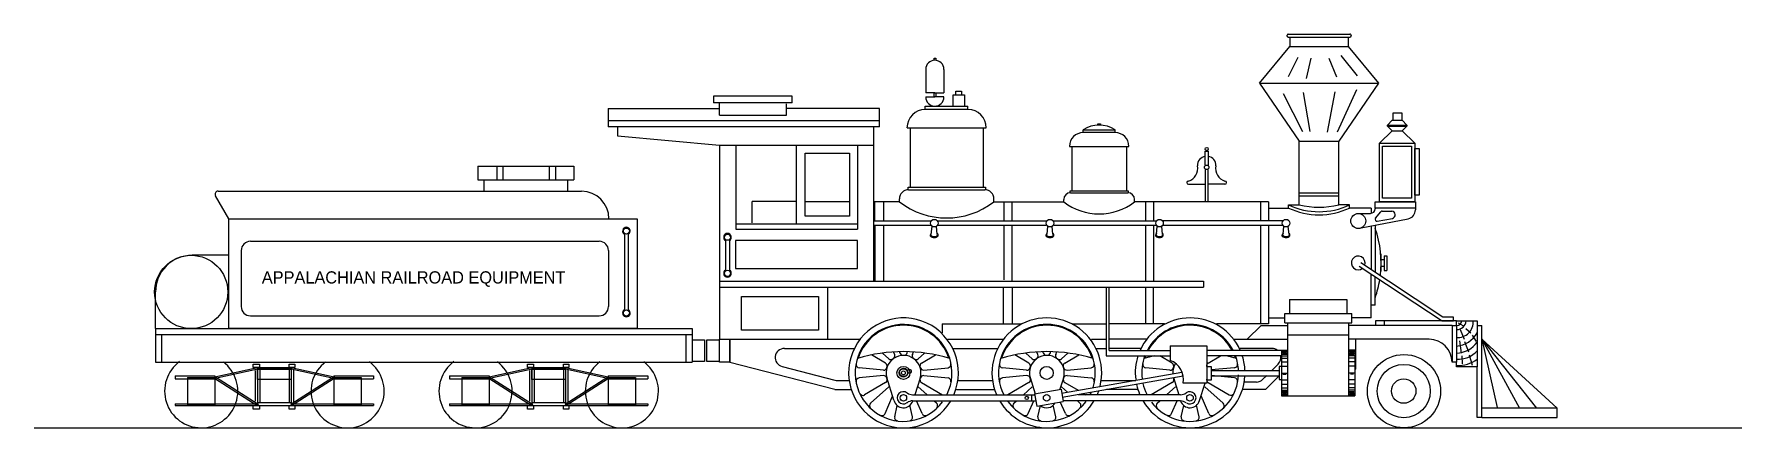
# Model space of a CAD drawing. Header units: metres. Extents: x -42.6 to -20.2, y -497.3 to -492.2.
import ezdxf

# ---------------------------------------------------------------- set-up
doc = ezdxf.new("R2010")
doc.units = ezdxf.units.M

msp = doc.modelspace()

# ---------------------------------------------------------------- linework, layer by layer
at = {"layer": 'Standard', "color": 5}
for p, q in [((-26.129646, -492.184784), (-26.129642, -492.188782)), ((-26.111645, -492.166779), (-25.303608, -492.166779)), ((-25.28561, -492.184784), (-25.285612, -492.188782)), ((-26.487633, -492.806763), (-26.089632, -492.326782)), ((-26.111645, -492.206757), (-25.303612, -492.206757)), ((-26.089632, -492.206757), (-26.089632, -492.326782)), ((-26.089632, -492.326782), (-25.325634, -492.326782)), ((-25.325634, -492.206757), (-25.325634, -492.326782)), ((-25.325634, -492.326782), (-24.927631, -492.806763)), ((-30.869066, -492.62854), (-30.869066, -492.934967)), ((-30.759068, -492.512512), (-30.759068, -492.481262)), ((-30.759068, -492.481262), (-30.736565, -492.481262)), ((-30.749071, -492.511047), (-30.749071, -492.511047)), ((-30.749071, -492.511047), (-30.749071, -492.511047)), ((-30.736565, -492.481262), (-30.736565, -492.512512)), ((-30.62907, -492.62854), (-30.62907, -492.934967)), ((-25.986799, -492.470367), (-26.113436, -492.724274)), ((-25.817955, -492.481964), (-25.877052, -492.747375)), ((-25.58157, -492.481964), (-25.480263, -492.724274)), ((-25.421165, -492.447327), (-25.21011, -492.712769)), ((-26.487633, -492.806763), (-24.927631, -492.806763)), ((-26.487633, -492.806763), (-25.969007, -493.566772)), ((-24.927631, -492.806763), (-25.449007, -493.566772)), ((-33.651566, -492.980499), (-33.651566, -493.066772)), ((-32.621567, -492.980499), (-33.651566, -492.980499)), ((-32.621567, -493.066772), (-33.651566, -493.066772)), ((-33.572819, -493.229279), (-33.572819, -493.066772)), ((-32.692822, -493.229279), (-32.692822, -493.078003)), ((-32.621567, -493.066772), (-32.621567, -492.980499)), ((-30.749071, -492.934967), (-30.869066, -492.934967)), ((-30.869066, -492.988556), (-30.749071, -492.988556)), ((-30.760319, -492.934967), (-30.760319, -492.988739)), ((-30.749071, -492.934967), (-30.62907, -492.934967)), ((-30.62907, -492.988556), (-30.749071, -492.988556)), ((-30.737822, -492.934967), (-30.737822, -492.988739)), ((-30.510319, -493.108765), (-30.510319, -492.962524)), ((-30.510319, -492.962524), (-30.360319, -492.962524)), ((-30.471569, -492.962524), (-30.471569, -492.913727)), ((-30.471569, -492.913727), (-30.400316, -492.913727)), ((-30.400316, -492.913727), (-30.400316, -492.962524)), ((-30.360319, -492.962524), (-30.360319, -493.108765)), ((-26.180973, -492.943573), (-25.927706, -493.439819)), ((-25.826397, -493.439819), (-25.91082, -492.932007)), ((-25.598454, -493.451324), (-25.497149, -492.920471)), ((-25.21855, -492.897369), (-25.471821, -493.451324)), ((-35.037598, -493.298798), (-31.474644, -493.298798)), ((-35.034111, -493.139191), (-35.034111, -493.379181)), ((-35.034111, -493.139191), (-33.572819, -493.139191)), ((-33.572819, -493.229279), (-32.692822, -493.229279)), ((-31.474113, -493.139191), (-32.692822, -493.139191)), ((-31.474113, -493.379181), (-31.474113, -493.139191)), ((-30.874071, -493.153534), (-30.874071, -493.108765)), ((-30.874071, -493.108765), (-30.314068, -493.108765)), ((-30.314068, -493.153534), (-30.874071, -493.153534)), ((-30.749071, -493.108521), (-30.749071, -493.108521)), ((-30.749071, -493.108521), (-30.749071, -493.108521)), ((-30.314068, -493.153534), (-30.314068, -493.108765)), ((-24.811567, -493.357971), (-24.747927, -493.294342)), ((-24.747927, -493.294342), (-24.620207, -493.294342)), ((-24.734068, -493.295471), (-24.734068, -493.195465)), ((-24.734068, -493.195465), (-24.624067, -493.195465)), ((-24.624067, -493.195465), (-24.624067, -493.295471)), ((-24.556568, -493.357971), (-24.620207, -493.294342)), ((-31.474113, -493.379181), (-35.034111, -493.379181)), ((-34.914108, -493.379181), (-34.914108, -493.499176)), ((-34.914108, -493.499176), (-33.574009, -493.619171)), ((-31.554111, -493.379181), (-31.554111, -495.404266)), ((-31.114067, -493.393524), (-30.07407, -493.393524)), ((-31.114067, -493.393524), (-31.114067, -493.393524)), ((-31.07407, -493.393921), (-31.07407, -494.16925)), ((-30.114067, -493.393921), (-30.114067, -494.16925)), ((-30.07407, -493.393524), (-30.07407, -493.393524)), ((-28.803118, -493.456177), (-28.803118, -493.419983)), ((-28.803118, -493.419983), (-28.383123, -493.419983)), ((-28.383123, -493.456177), (-28.803118, -493.456177)), ((-28.609068, -493.357483), (-28.609068, -493.339996)), ((-28.609068, -493.339996), (-28.576567, -493.339996)), ((-28.576567, -493.339996), (-28.576567, -493.357483)), ((-28.383123, -493.456177), (-28.383123, -493.419983)), ((-24.914066, -493.59549), (-24.750502, -493.431946)), ((-24.809435, -493.373016), (-24.811567, -493.357971)), ((-24.811567, -493.357971), (-24.556568, -493.357971)), ((-24.750502, -493.431946), (-24.809435, -493.373016)), ((-24.809435, -493.373016), (-24.558702, -493.373016)), ((-24.750502, -493.431946), (-24.614067, -493.431946)), ((-24.617634, -493.431946), (-24.558702, -493.373016)), ((-24.454067, -493.59549), (-24.617634, -493.431946)), ((-24.556568, -493.357971), (-24.556568, -493.373016)), ((-33.574009, -493.619171), (-31.554111, -493.619171)), ((-33.574009, -493.619171), (-33.574009, -495.480499)), ((-33.361572, -493.620514), (-33.361572, -494.723022)), ((-32.562195, -494.652985), (-32.562195, -493.620514)), ((-31.762815, -493.620514), (-31.762815, -494.723022)), ((-28.983122, -493.6362), (-28.203117, -493.6362)), ((-28.983122, -493.6362), (-28.983122, -493.6362)), ((-28.953117, -493.636505), (-28.953117, -494.217987)), ((-28.233122, -493.636505), (-28.233122, -494.217987)), ((-28.203117, -493.6362), (-28.203117, -493.6362)), ((-27.202551, -493.8815), (-27.202551, -493.701477)), ((-27.202551, -493.701477), (-27.162548, -493.701477)), ((-27.162548, -493.701477), (-27.162548, -493.891479)), ((-25.969007, -494.404175), (-25.969007, -493.566772)), ((-25.969007, -493.566772), (-25.449007, -493.566772)), ((-25.449007, -494.404175), (-25.449007, -493.566772)), ((-36.744064, -493.894257), (-35.48407, -493.894257)), ((-36.744064, -493.894257), (-36.744064, -494.074249)), ((-36.494072, -493.894257), (-36.494072, -494.074249)), ((-36.414066, -494.074249), (-36.414066, -493.894257)), ((-35.80407, -494.074249), (-35.80407, -493.894257)), ((-35.724072, -493.894257), (-35.724072, -494.074249)), ((-35.48407, -493.894257), (-35.48407, -494.074249)), ((-27.202551, -493.931519), (-27.202551, -494.361481)), ((-27.162548, -494.361481), (-27.162548, -493.931519)), ((-36.744064, -494.074249), (-35.48407, -494.074249)), ((-36.664066, -494.074249), (-36.664066, -494.224243)), ((-35.564068, -494.224243), (-35.564068, -494.074249)), ((-31.098686, -494.202789), (-31.098686, -494.16925)), ((-31.098686, -494.16925), (-30.085325, -494.16925)), ((-31.094067, -494.204163), (-30.093121, -494.204163)), ((-30.085325, -494.16925), (-30.085325, -494.202789)), ((-27.422548, -494.1315), (-27.202551, -494.1315)), ((-26.942549, -494.1315), (-27.162548, -494.1315)), ((-40.012821, -494.584259), (-40.18602, -494.284241)), ((-40.151382, -494.224243), (-35.384068, -494.224243)), ((-33.145317, -494.640503), (-33.145317, -494.358429)), ((-32.559067, -494.358429), (-33.145317, -494.358429)), ((-32.44907, -494.358429), (-31.86657, -494.358429)), ((-31.214067, -494.364166), (-31.55407, -494.364166)), ((-31.53532, -494.613007), (-31.53532, -494.360504)), ((-31.42407, -494.367493), (-31.42407, -494.613007)), ((-31.214067, -494.364166), (-31.214067, -494.324188)), ((-29.973118, -494.364166), (-29.973118, -494.324188)), ((-29.973118, -494.364166), (-29.058958, -494.364166)), ((-29.844067, -494.367493), (-29.844067, -494.613007)), ((-29.740318, -494.367493), (-29.740318, -494.609253)), ((-29.058123, -494.364166), (-29.058123, -494.334198)), ((-28.971581, -494.243134), (-28.971581, -494.217987)), ((-28.971581, -494.217987), (-28.211565, -494.217987)), ((-28.968121, -494.244171), (-28.217405, -494.244171)), ((-28.211565, -494.217987), (-28.211565, -494.243134)), ((-28.127409, -494.364166), (-28.127409, -494.334198)), ((-26.372877, -494.364166), (-28.127337, -494.364166)), ((-27.984068, -494.367493), (-27.984068, -494.613007)), ((-27.880318, -494.367493), (-27.880318, -494.609253)), ((-26.475319, -494.367493), (-26.475319, -494.613007)), ((-26.372877, -494.364166), (-26.372877, -494.609253)), ((-26.109007, -494.444153), (-26.109007, -494.404175)), ((-26.109007, -494.404175), (-25.969007, -494.404175)), ((-25.970257, -494.284973), (-25.449007, -494.284973)), ((-25.969007, -494.244995), (-25.449007, -494.244995)), ((-25.309008, -494.404175), (-25.449007, -494.404175)), ((-25.309008, -494.444153), (-25.309008, -494.404175)), ((-40.012821, -494.584259), (-34.652817, -494.584259)), ((-40.012821, -496.024231), (-40.012821, -494.584259)), ((-35.024071, -494.594269), (-35.024071, -494.584259)), ((-34.652817, -494.584259), (-34.652817, -496.024231)), ((-33.361572, -494.652985), (-31.762815, -494.652985)), ((-31.555321, -494.613007), (-30.795317, -494.613007)), ((-30.71657, -494.613007), (-29.279345, -494.613007)), ((-29.198088, -494.613007), (-27.84136, -494.613007)), ((-26.177818, -494.613007), (-27.762609, -494.613007)), ((-26.372877, -494.444153), (-26.109007, -494.444153)), ((-25.022877, -494.444153), (-25.309008, -494.444153)), ((-25.194069, -494.514282), (-25.034069, -494.514282)), ((-25.154066, -494.704254), (-24.537224, -494.585602)), ((-25.022877, -494.444153), (-25.022877, -494.513)), ((-24.974068, -494.444244), (-24.974068, -494.454254)), ((-24.967543, -494.578888), (-24.897255, -494.493286)), ((-24.944462, -494.617645), (-24.746656, -494.57962)), ((-24.878706, -494.484497), (-24.75572, -494.484497)), ((-24.444069, -494.444244), (-24.444069, -494.468658)), ((-39.727734, -494.880737), (-35.150921, -494.880737)), ((-34.820316, -494.777985), (-34.820316, -495.789276)), ((-34.770317, -494.779266), (-34.770317, -495.789276)), ((-33.494064, -494.857971), (-33.494064, -495.269257)), ((-33.444065, -494.859253), (-33.444065, -495.269257)), ((-31.763409, -494.868378), (-33.363407, -494.868378)), ((-33.363407, -494.868378), (-33.363407, -495.238403)), ((-33.361572, -494.723022), (-31.762815, -494.723022)), ((-31.763409, -495.238403), (-31.763409, -494.868378)), ((-31.555321, -494.66925), (-30.79907, -494.66925)), ((-31.53532, -494.66925), (-31.53532, -495.394257)), ((-31.42407, -494.66925), (-31.42407, -495.404266)), ((-30.806566, -494.811737), (-30.806566, -494.795532)), ((-30.795317, -494.791779), (-30.78532, -494.684235)), ((-30.717815, -494.791779), (-30.727818, -494.684235)), ((-30.712816, -494.66925), (-29.281841, -494.66925)), ((-30.706566, -494.809235), (-30.706566, -494.795532)), ((-29.844067, -494.671753), (-29.844067, -495.384247)), ((-29.740318, -494.671753), (-29.740318, -495.394257)), ((-29.28809, -494.811737), (-29.28809, -494.795532)), ((-29.276842, -494.791779), (-29.266838, -494.684235)), ((-29.199339, -494.791779), (-29.209343, -494.684235)), ((-29.19434, -494.66925), (-27.842607, -494.66925)), ((-29.188091, -494.809235), (-29.188091, -494.795532)), ((-27.984068, -494.671753), (-27.984068, -495.394257)), ((-27.880318, -494.671753), (-27.880318, -495.394257)), ((-27.851357, -494.811737), (-27.851357, -494.795532)), ((-27.840109, -494.791779), (-27.830107, -494.684235)), ((-27.762609, -494.791779), (-27.77261, -494.684235)), ((-27.758858, -494.66925), (-26.184069, -494.66925)), ((-27.751356, -494.809235), (-27.751356, -494.795532)), ((-26.475319, -494.671753), (-26.475319, -495.962189)), ((-26.372877, -494.671753), (-26.372877, -495.962189)), ((-26.190319, -494.811737), (-26.190319, -494.795532)), ((-26.179066, -494.791779), (-26.169065, -494.684235)), ((-26.101566, -494.791779), (-26.111568, -494.684235)), ((-26.090319, -494.809235), (-26.090319, -494.795532)), ((-25.022877, -494.679504), (-25.022877, -495.255249)), ((-24.971569, -494.670471), (-24.971569, -495.285217)), ((-40.014069, -495.06424), (-40.492821, -495.06424)), ((-39.847733, -495.000702), (-39.847733, -495.736206)), ((-35.030918, -495.000702), (-35.030918, -495.736206)), ((-24.89407, -495.271118), (-24.89407, -495.04425)), ((-24.854067, -495.071747), (-24.820316, -495.071747)), ((-24.854067, -495.071747), (-24.854067, -495.261749)), ((-24.820316, -495.071747), (-24.820316, -495.261749)), ((-33.363407, -495.238403), (-31.763409, -495.238403)), ((-25.184069, -495.204254), (-24.094067, -495.924225)), ((-24.084064, -495.874237), (-25.158949, -495.164276)), ((-25.022877, -495.882202), (-25.022877, -495.311493)), ((-24.89407, -495.121124), (-24.854067, -495.121124)), ((-24.891567, -495.204865), (-24.854067, -495.204865)), ((-24.854067, -495.261749), (-24.820316, -495.261749)), ((-40.97282, -496.024231), (-40.97282, -495.54425)), ((-33.57407, -495.484253), (-33.57407, -496.164276)), ((-33.574009, -495.404266), (-27.224068, -495.404266)), ((-33.574009, -495.480499), (-27.224068, -495.480499)), ((-32.154068, -496.164276), (-32.154068, -495.484253)), ((-29.854069, -495.484253), (-29.854069, -495.954254)), ((-29.734068, -495.484253), (-29.734068, -495.954254)), ((-28.50255, -495.481506), (-28.50255, -496.3815)), ((-28.462547, -496.311493), (-28.462547, -495.481506)), ((-27.984068, -495.484253), (-27.984068, -495.954254)), ((-27.884069, -495.484253), (-27.884069, -495.954254)), ((-27.224068, -495.404266), (-27.224068, -495.480499)), ((-24.971569, -495.719055), (-24.971569, -495.341461)), ((-26.094292, -495.642151), (-25.344067, -495.642151)), ((-26.094292, -495.642151), (-26.094292, -495.827118)), ((-25.344067, -495.642151), (-25.344067, -495.827118)), ((-24.971569, -495.719055), (-25.022816, -495.719055)), ((-39.727734, -495.856232), (-35.150921, -495.856232)), ((-30.65288, -495.962189), (-30.65288, -496.084259)), ((-30.65288, -495.962189), (-29.614067, -495.962189)), ((-28.934069, -495.962189), (-28.50255, -495.962189)), ((-27.734068, -495.962189), (-28.462547, -495.962189)), ((-26.372877, -495.962189), (-27.054066, -495.962189)), ((-26.469292, -495.984253), (-26.649294, -496.164276)), ((-26.469292, -495.984253), (-26.124067, -495.984253)), ((-26.372877, -495.882202), (-26.15929, -495.882202)), ((-26.15929, -495.947144), (-26.15929, -495.827118)), ((-26.15929, -495.827118), (-25.279293, -495.827118)), ((-26.15929, -495.947144), (-25.279293, -495.947144)), ((-26.119291, -496.907104), (-26.119291, -495.947144)), ((-23.964293, -495.984253), (-25.319721, -495.984253)), ((-25.319292, -496.907104), (-25.319292, -495.947144)), ((-25.279293, -495.947144), (-25.279293, -495.827118)), ((-25.022877, -495.882202), (-25.279293, -495.882202)), ((-23.904293, -495.924225), (-24.969292, -495.924225)), ((-24.969292, -495.924225), (-24.969292, -495.984253)), ((-24.849291, -495.984253), (-24.849291, -495.924225)), ((-24.094067, -495.924225), (-23.944065, -495.924225)), ((-23.944065, -495.874237), (-24.084064, -495.874237)), ((-23.964293, -495.984253), (-23.904293, -495.984253)), ((-23.964293, -495.984253), (-23.964293, -496.464264)), ((-23.944065, -495.924225), (-23.944065, -495.874237)), ((-23.904293, -495.984253), (-23.904293, -495.924225)), ((-23.904293, -495.924225), (-23.634295, -495.924225)), ((-23.904293, -495.984253), (-23.904293, -496.464264)), ((-23.881792, -495.946747), (-23.821791, -495.984253)), ((-23.634295, -495.924225), (-23.634295, -496.524231)), ((-23.634295, -495.984253), (-23.574293, -495.984253)), ((-23.574293, -497.187378), (-23.574293, -495.984253)), ((-40.97282, -496.024231), (-33.932816, -496.024231)), ((-40.97282, -496.024231), (-40.97282, -496.464264)), ((-33.932816, -496.104279), (-40.97282, -496.104279)), ((-40.894066, -496.104279), (-40.894066, -496.464264)), ((-34.652817, -496.024231), (-40.012821, -496.024231)), ((-34.014069, -496.104279), (-34.014069, -496.464264)), ((-33.9338, -496.172729), (-33.768799, -496.172729)), ((-33.932816, -496.024231), (-33.932816, -496.464264)), ((-33.768799, -496.172729), (-33.768799, -496.456512)), ((-33.741302, -496.456512), (-33.741302, -496.172729)), ((-33.741302, -496.172729), (-33.576298, -496.172729)), ((-33.57407, -496.164276), (-32.154068, -496.164276)), ((-33.439293, -496.164276), (-33.439293, -496.466461)), ((-33.439293, -496.164276), (-31.724072, -496.164276)), ((-30.584068, -496.164276), (-29.854069, -496.164276)), ((-28.694067, -496.164276), (-28.50255, -496.164276)), ((-27.974066, -496.164276), (-28.462547, -496.164276)), ((-26.824068, -496.164276), (-26.120687, -496.164276)), ((-26.649294, -496.164276), (-26.124067, -496.164276)), ((-26.119457, -496.107086), (-25.319136, -496.107086)), ((-24.264294, -496.164276), (-25.324068, -496.164276)), ((-25.224068, -496.164276), (-25.318718, -496.164276)), ((-25.224068, -496.55426), (-25.224068, -496.164276)), ((-23.866793, -496.186737), (-23.844292, -496.344269)), ((-23.859291, -496.036743), (-23.806791, -496.164276)), ((-23.799294, -496.194244), (-23.746794, -496.329254)), ((-23.78429, -496.021759), (-23.716793, -496.081757)), ((-23.701794, -496.111725), (-23.649294, -496.194244)), ((-23.574293, -496.164276), (-22.584291, -497.067413)), ((-23.574293, -496.164276), (-23.079292, -497.067413)), ((-23.574293, -496.164276), (-23.371794, -497.059875)), ((-23.574293, -496.164276), (-22.854292, -497.067413)), ((-32.722984, -496.284241), (-31.80407, -496.284241)), ((-31.395109, -496.477997), (-31.578728, -496.369843)), ((-31.352795, -496.419739), (-31.437267, -496.345001)), ((-31.275852, -496.363495), (-31.289885, -496.331207)), ((-31.207378, -496.341217), (-31.210711, -496.326202)), ((-31.112072, -496.340942), (-31.108849, -496.326447)), ((-31.043596, -496.36319), (-31.029423, -496.330627)), ((-30.966326, -496.419006), (-30.88364, -496.345825)), ((-30.924004, -496.477264), (-30.74066, -496.369263)), ((-30.50407, -496.284241), (-29.924065, -496.284241)), ((-29.51511, -496.477997), (-29.698729, -496.369843)), ((-29.472795, -496.419739), (-29.557268, -496.345001)), ((-29.395847, -496.363495), (-29.409885, -496.331207)), ((-29.327379, -496.341217), (-29.330711, -496.326202)), ((-29.232067, -496.340942), (-29.228849, -496.326447)), ((-29.163597, -496.36319), (-29.149426, -496.330627)), ((-29.086327, -496.419006), (-29.003643, -496.345825)), ((-29.044004, -496.477264), (-28.860661, -496.369263)), ((-28.634069, -496.284241), (-28.50255, -496.284241)), ((-28.50255, -496.3815), (-27.662548, -496.3815)), ((-28.044065, -496.284241), (-28.462547, -496.284241)), ((-28.462547, -496.311493), (-27.662548, -496.311493)), ((-27.635113, -496.477997), (-27.796926, -496.38269)), ((-27.662548, -496.251495), (-27.662548, -496.441467)), ((-27.662548, -496.251495), (-27.182549, -496.251495)), ((-27.182549, -496.251495), (-27.182549, -496.741486)), ((-26.192549, -496.311493), (-27.182549, -496.311493)), ((-26.202549, -496.3815), (-27.182549, -496.3815)), ((-27.164007, -496.477264), (-27.002262, -496.381989)), ((-26.328703, -496.284241), (-26.744068, -496.284241)), ((-26.199293, -496.307098), (-26.119291, -496.307098)), ((-26.199293, -496.307098), (-26.199293, -496.907104)), ((-26.193684, -496.316681), (-26.12509, -496.316681)), ((-26.193684, -496.33371), (-26.133406, -496.33371)), ((-26.193684, -496.353577), (-26.127169, -496.353577)), ((-26.193684, -496.413239), (-26.12509, -496.413239)), ((-26.123013, -496.325165), (-26.191607, -496.325165)), ((-26.191607, -496.381989), (-26.123013, -496.381989)), ((-26.123013, -496.36496), (-26.18745, -496.36496)), ((-26.127169, -496.345093), (-26.185371, -496.345093)), ((-25.239292, -496.307098), (-25.319292, -496.307098)), ((-25.315571, -496.325165), (-25.246981, -496.325165)), ((-25.315571, -496.36496), (-25.251137, -496.36496)), ((-25.246981, -496.381989), (-25.315571, -496.381989)), ((-25.2449, -496.316681), (-25.313494, -496.316681)), ((-25.2449, -496.413239), (-25.313494, -496.413239)), ((-25.311415, -496.345093), (-25.253216, -496.345093)), ((-25.2449, -496.353577), (-25.311415, -496.353577)), ((-25.2449, -496.33371), (-25.305178, -496.33371)), ((-25.239292, -496.307098), (-25.239292, -496.907104)), ((-23.836794, -496.381744), (-23.829292, -496.486725)), ((-23.739292, -496.36676), (-23.701794, -496.50177)), ((-40.97282, -496.464264), (-33.932816, -496.464264)), ((-40.552818, -496.664276), (-40.192822, -496.664276)), ((-40.552818, -496.664276), (-40.552818, -497.024231)), ((-40.192822, -496.664276), (-40.192822, -497.024231)), ((-39.665672, -496.572723), (-39.665672, -496.976471)), ((-39.632816, -496.542114), (-39.192822, -496.542114)), ((-39.632816, -496.542114), (-39.632816, -497.022125)), ((-39.603802, -496.553986), (-39.603802, -496.98587)), ((-39.220673, -496.563354), (-39.220673, -496.98587)), ((-39.192822, -496.542114), (-39.192822, -497.022125)), ((-39.160675, -496.563354), (-39.160675, -496.994598)), ((-38.632816, -496.664276), (-38.27282, -496.664276)), ((-38.632816, -496.664276), (-38.632816, -497.024231)), ((-38.27282, -496.664276), (-38.27282, -497.024231)), ((-36.954594, -496.664276), (-36.594597, -496.664276)), ((-36.954594, -496.664276), (-36.954594, -497.024231)), ((-36.594597, -496.664276), (-36.594597, -497.024231)), ((-36.067448, -496.572723), (-36.067448, -496.976471)), ((-36.034592, -496.542114), (-35.594597, -496.542114)), ((-36.034592, -496.542114), (-36.034592, -497.022125)), ((-36.005577, -496.553986), (-36.005577, -496.98587)), ((-35.622452, -496.563354), (-35.622452, -496.98587)), ((-35.594597, -496.542114), (-35.594597, -497.022125)), ((-35.56245, -496.563354), (-35.56245, -496.994598)), ((-35.034592, -496.664276), (-34.674595, -496.664276)), ((-35.034592, -496.664276), (-35.034592, -497.024231)), ((-34.674595, -496.664276), (-34.674595, -497.024231)), ((-33.768799, -496.456512), (-33.9338, -496.456512)), ((-33.576298, -496.456512), (-33.741302, -496.456512)), ((-32.059296, -496.824249), (-33.439293, -496.466461)), ((-32.753098, -496.520416), (-32.058811, -496.700409)), ((-31.424297, -496.568726), (-31.742546, -496.538055)), ((-31.424297, -496.640686), (-31.742546, -496.671356)), ((-31.287926, -496.963776), (-31.376921, -496.665314)), ((-30.940525, -496.672577), (-31.012188, -496.891479)), ((-30.894285, -496.56778), (-30.576036, -496.53714)), ((-30.894285, -496.639801), (-30.576036, -496.670471)), ((-29.544298, -496.568726), (-29.862547, -496.538055)), ((-29.544298, -496.640686), (-29.862547, -496.671356)), ((-29.496916, -496.665314), (-29.433781, -496.877075)), ((-29.060528, -496.672577), (-29.108391, -496.818817)), ((-29.086185, -496.871643), (-27.507366, -496.593079)), ((-29.078411, -496.924835), (-27.492952, -496.645081)), ((-29.014286, -496.56778), (-28.696037, -496.53714)), ((-29.014286, -496.639801), (-28.696037, -496.670471)), ((-27.664299, -496.568726), (-27.98255, -496.538055)), ((-27.616919, -496.665314), (-27.549772, -496.890533)), ((-27.182549, -496.521515), (-27.122547, -496.521515)), ((-26.816036, -496.53714), (-27.123009, -496.566711)), ((-27.122547, -496.521515), (-27.122547, -496.701477)), ((-27.122547, -496.571503), (-26.232548, -496.571503)), ((-26.816036, -496.670471), (-27.122494, -496.64093)), ((-27.112547, -496.641479), (-26.232548, -496.641479)), ((-26.443851, -496.689117), (-26.394392, -496.639679)), ((-26.40929, -496.824249), (-26.234541, -496.649475)), ((-26.243853, -496.489075), (-26.324394, -496.569641)), ((-26.202549, -496.521515), (-26.232548, -496.521515)), ((-26.232548, -496.521515), (-26.232548, -496.691467)), ((-26.199293, -496.607086), (-26.119291, -496.607086)), ((-26.191607, -496.45871), (-26.12925, -496.45871)), ((-26.191607, -496.518372), (-26.12509, -496.518372)), ((-26.18329, -496.620667), (-26.14172, -496.620667)), ((-25.239292, -496.607086), (-25.319292, -496.607086)), ((-25.246981, -496.518372), (-25.313494, -496.518372)), ((-25.246981, -496.45871), (-25.309338, -496.45871)), ((-25.255293, -496.620667), (-25.296864, -496.620667)), ((-25.224068, -496.55426), (-25.239342, -496.55426)), ((-23.964293, -496.464264), (-23.964293, -496.464264)), ((-23.904293, -496.464264), (-23.964293, -496.464264)), ((-23.904293, -496.524231), (-23.904293, -496.464264)), ((-23.634295, -496.524231), (-23.904293, -496.524231)), ((-23.634295, -497.187378), (-23.634295, -496.524231)), ((-32.059296, -496.824249), (-31.844067, -496.824249)), ((-32.028698, -496.704254), (-31.874071, -496.704254)), ((-31.394579, -496.731262), (-31.670073, -496.893524)), ((-31.352262, -496.78952), (-31.591709, -497.001373)), ((-31.040134, -496.891479), (-29.437603, -496.891479)), ((-30.965794, -496.788788), (-30.852959, -496.88858)), ((-30.923473, -496.73053), (-30.647978, -496.892792)), ((-30.464067, -496.824249), (-29.964067, -496.824249)), ((-30.444065, -496.704254), (-29.994066, -496.704254)), ((-29.51458, -496.731262), (-29.790073, -496.893524)), ((-29.472263, -496.78952), (-29.586643, -496.890686)), ((-29.482006, -496.891907), (-29.482006, -496.970978)), ((-29.440147, -496.878479), (-29.093504, -496.817291)), ((-29.440147, -496.878479), (-29.411808, -497.039093)), ((-29.093504, -496.817291), (-29.065166, -496.977905)), ((-29.085789, -496.788788), (-29.007738, -496.857819)), ((-29.043474, -496.73053), (-28.86981, -496.832825)), ((-27.525393, -496.891479), (-28.869408, -496.891479)), ((-28.796629, -496.875885), (-28.770494, -496.891327)), ((-28.564068, -496.704254), (-28.114067, -496.704254)), ((-28.084068, -496.824249), (-28.494841, -496.824249)), ((-27.634579, -496.731262), (-27.910072, -496.893524)), ((-27.59226, -496.78952), (-27.70443, -496.888733)), ((-27.182549, -496.741486), (-27.49255, -496.741486)), ((-27.276735, -496.966461), (-27.203035, -496.741333)), ((-27.205791, -496.788788), (-26.966343, -497.000641)), ((-27.122547, -496.701477), (-27.182549, -496.701477)), ((-27.163473, -496.73053), (-26.887981, -496.892792)), ((-26.40929, -496.824249), (-26.704067, -496.824249)), ((-26.528704, -496.724243), (-26.684069, -496.724243)), ((-26.232548, -496.691467), (-26.202549, -496.691467)), ((-26.193684, -496.799713), (-26.12509, -496.799713)), ((-26.193684, -496.859406), (-26.127169, -496.859406)), ((-26.193684, -496.879272), (-26.133406, -496.879272)), ((-26.193684, -496.896301), (-26.12509, -496.896301)), ((-26.191607, -496.69455), (-26.12509, -496.69455)), ((-26.191607, -496.754211), (-26.12925, -496.754211)), ((-26.191607, -496.830963), (-26.123013, -496.830963)), ((-26.123013, -496.887817), (-26.191607, -496.887817)), ((-26.123013, -496.848022), (-26.18745, -496.848022)), ((-26.127169, -496.867889), (-26.185371, -496.867889)), ((-25.246981, -496.830963), (-25.315571, -496.830963)), ((-25.315571, -496.848022), (-25.251137, -496.848022)), ((-25.315571, -496.887817), (-25.246981, -496.887817)), ((-25.246981, -496.69455), (-25.313494, -496.69455)), ((-25.2449, -496.799713), (-25.313494, -496.799713)), ((-25.2449, -496.896301), (-25.313494, -496.896301)), ((-25.2449, -496.859406), (-25.311415, -496.859406)), ((-25.311415, -496.867889), (-25.253212, -496.867889)), ((-25.246981, -496.754211), (-25.309338, -496.754211)), ((-25.2449, -496.879272), (-25.305178, -496.879272)), ((-40.192822, -497.024231), (-40.552818, -497.024231)), ((-38.27282, -497.024231), (-38.632816, -497.024231)), ((-36.594597, -497.024231), (-36.954594, -497.024231)), ((-34.674595, -497.024231), (-35.034592, -497.024231)), ((-31.402494, -497.138489), (-31.303789, -496.91153)), ((-31.2757, -497.179718), (-31.243059, -497.03244)), ((-31.042021, -497.179413), (-31.075529, -497.028229)), ((-31.041307, -496.971497), (-29.424908, -496.971497)), ((-30.915226, -497.138214), (-30.987591, -496.971832)), ((-30.726347, -497.000641), (-30.757, -496.973511)), ((-29.711704, -497.001373), (-29.678856, -496.972321)), ((-29.522495, -497.138489), (-29.449657, -496.971008)), ((-29.411808, -497.039093), (-29.065166, -496.977905)), ((-29.395702, -497.179718), (-29.36306, -497.03244)), ((-29.162022, -497.179413), (-29.19553, -497.028229)), ((-29.035229, -497.138214), (-29.102787, -496.98288)), ((-27.525393, -496.971497), (-29.06621, -496.971497)), ((-28.846342, -497.000641), (-28.879345, -496.971466)), ((-27.831709, -497.001373), (-27.797903, -496.971069)), ((-27.642494, -497.138489), (-27.570116, -496.972076)), ((-27.515699, -497.179718), (-27.483059, -497.03244)), ((-27.282024, -497.179413), (-27.315529, -497.028229)), ((-27.15523, -497.138214), (-27.256475, -496.905396)), ((-26.199293, -496.907104), (-25.239292, -496.907104)), ((-22.584291, -497.067413), (-23.574293, -497.067413)), ((-22.584291, -497.187378), (-22.584291, -497.067413)), ((-42.5648, -497.324249), (-20.161854, -497.324249)), ((-23.574293, -497.187378), (-23.634295, -497.187378)), ((-23.574293, -497.187378), (-22.584291, -497.187378))]:
    msp.add_line(p, q, dxfattribs=at)
for points in [[(-32.44907, -494.549225), (-32.44907, -493.724243), (-31.86657, -493.724243), (-31.86657, -494.549225)], [(-24.914066, -494.364227), (-24.914066, -493.59549), (-24.454067, -493.59549), (-24.454067, -494.364227)], [(-24.874067, -494.31427), (-24.874067, -493.635529), (-24.494068, -493.635529), (-24.494068, -494.31427)], [(-24.454067, -494.274231), (-24.454067, -493.665497), (-24.394066, -493.665497), (-24.394066, -494.274231)], [(-24.974068, -494.444244), (-24.974068, -494.364227), (-24.444069, -494.364227), (-24.444069, -494.444244)], [(-33.284069, -496.04425), (-33.284069, -495.604279), (-32.274071, -495.604279), (-32.274071, -496.04425)], [(-33.57407, -496.464264), (-33.57407, -496.164276), (-33.444065, -496.164276), (-33.444065, -496.464264)], [(-39.690674, -496.535858), (-39.690674, -496.490265), (-39.61005, -496.490265), (-39.61005, -496.535858)], [(-39.633171, -496.690887), (-39.633171, -496.556519), (-39.192547, -496.556519), (-39.192547, -496.690887)], [(-39.220673, -496.535858), (-39.220673, -496.490265), (-39.146923, -496.490265), (-39.146923, -496.535858)], [(-36.092449, -496.535858), (-36.092449, -496.490265), (-36.011826, -496.490265), (-36.011826, -496.535858)], [(-36.034954, -496.690887), (-36.034954, -496.556519), (-35.59433, -496.556519), (-35.59433, -496.690887)], [(-35.622452, -496.535858), (-35.622452, -496.490265), (-35.548698, -496.490265), (-35.548698, -496.535858)], [(-39.690674, -497.07962), (-39.690674, -497.033997), (-39.61005, -497.033997), (-39.61005, -497.07962)], [(-39.220673, -497.07962), (-39.220673, -497.033997), (-39.146923, -497.033997), (-39.146923, -497.07962)], [(-36.092449, -497.07962), (-36.092449, -497.033997), (-36.011826, -497.033997), (-36.011826, -497.07962)], [(-35.622452, -497.07962), (-35.622452, -497.033997), (-35.548698, -497.033997), (-35.548698, -497.07962)]]:
    msp.add_lwpolyline(points, close=True, dxfattribs=at)
for points in [[(-40.712822, -496.644287), (-40.192822, -496.644287)], [(-40.712822, -496.644287), (-40.712822, -496.684265)], [(-40.187435, -496.655853), (-40.198204, -496.672699)], [(-40.198204, -496.672699), (-39.638203, -497.030579)], [(-40.194954, -496.65451), (-39.633896, -496.532104), (-39.191742, -496.532104), (-38.630684, -496.65451)], [(-40.194954, -496.65451), (-40.190689, -496.674042)], [(-40.192822, -496.644287), (-40.192822, -496.684265)], [(-40.190689, -496.674042), (-39.631737, -496.552124), (-39.193901, -496.552124), (-38.634949, -496.674042)], [(-40.187435, -496.655853), (-39.627434, -497.013702)], [(-39.198204, -497.013702), (-38.638203, -496.655853)], [(-39.187435, -497.030579), (-38.627434, -496.672699)], [(-38.638203, -496.655853), (-38.627434, -496.672699)], [(-38.630684, -496.65451), (-38.634949, -496.674042)], [(-38.632816, -496.644287), (-38.112823, -496.644287)], [(-38.632816, -496.644287), (-38.632816, -496.684265)], [(-38.112823, -496.644287), (-38.112823, -496.684265)], [(-37.114597, -496.644287), (-36.594597, -496.644287)], [(-37.114597, -496.644287), (-37.114597, -496.684265)], [(-36.589214, -496.655853), (-36.599983, -496.672699)], [(-36.599983, -496.672699), (-36.039978, -497.030579)], [(-36.596729, -496.65451), (-36.035671, -496.532104), (-35.593517, -496.532104), (-35.032463, -496.65451)], [(-36.596729, -496.65451), (-36.592464, -496.674042)], [(-36.594597, -496.644287), (-36.594597, -496.684265)], [(-36.592464, -496.674042), (-36.033516, -496.552124), (-35.595676, -496.552124), (-35.036724, -496.674042)], [(-36.589214, -496.655853), (-36.029209, -497.013702)], [(-35.599983, -497.013702), (-35.039978, -496.655853)], [(-35.589211, -497.030579), (-35.029209, -496.672699)], [(-35.039978, -496.655853), (-35.029209, -496.672699)], [(-35.032463, -496.65451), (-35.036724, -496.674042)], [(-35.034592, -496.644287), (-34.514599, -496.644287)], [(-35.034592, -496.644287), (-35.034592, -496.684265)], [(-34.514599, -496.644287), (-34.514599, -496.684265)], [(-40.712822, -496.684265), (-40.192822, -496.684265)], [(-38.632816, -496.684265), (-38.112823, -496.684265)], [(-37.114597, -496.684265), (-36.594597, -496.684265)], [(-35.034592, -496.684265), (-34.514599, -496.684265)], [(-40.712822, -497.012146), (-39.630676, -497.012146)], [(-40.712822, -497.012146), (-40.712822, -497.032135)], [(-40.712822, -497.032135), (-39.630676, -497.032135)], [(-39.627434, -497.013702), (-39.638203, -497.030579)], [(-39.632816, -496.992126), (-39.192822, -496.992126)], [(-39.632816, -496.992126), (-39.632816, -497.032135)], [(-39.632816, -497.032135), (-39.192822, -497.032135)], [(-39.630676, -497.012146), (-39.630676, -497.032135)], [(-39.198204, -497.013702), (-39.187435, -497.030579)], [(-39.193798, -497.012146), (-38.112823, -497.012146)], [(-39.193798, -497.012146), (-39.193798, -497.032135)], [(-39.193798, -497.032135), (-38.112823, -497.032135)], [(-39.192822, -496.992126), (-39.192822, -497.032135)], [(-38.112823, -497.012146), (-38.112823, -497.032135)], [(-37.114597, -497.012146), (-36.032452, -497.012146)], [(-37.114597, -497.012146), (-37.114597, -497.032135)], [(-37.114597, -497.032135), (-36.032452, -497.032135)], [(-36.029209, -497.013702), (-36.039978, -497.030579)], [(-36.034592, -496.992126), (-35.594597, -496.992126)], [(-36.034592, -496.992126), (-36.034592, -497.032135)], [(-36.034592, -497.032135), (-35.594597, -497.032135)], [(-36.032452, -497.012146), (-36.032452, -497.032135)], [(-35.599983, -497.013702), (-35.589211, -497.030579)], [(-35.595573, -497.012146), (-34.514599, -497.012146)], [(-35.595573, -497.012146), (-35.595573, -497.032135)], [(-35.595573, -497.032135), (-34.514599, -497.032135)], [(-35.594597, -496.992126), (-35.594597, -497.032135)], [(-34.514599, -497.012146), (-34.514599, -497.032135)]]:
    msp.add_lwpolyline(points, dxfattribs=at)
for centre, radius in [((-27.182549, -493.671509), 0.02), ((-27.182549, -493.911499), 0.03), ((-30.756565, -494.642975), 0.05), ((-29.238091, -494.642975), 0.05), ((-27.801359, -494.642975), 0.05), ((-26.140318, -494.642975), 0.05), ((-25.194069, -494.614288), 0.098489), ((-34.795319, -494.746735), 0.04), ((-33.469067, -494.826782), 0.04), ((-40.50407, -495.54425), 0.48), ((-33.469067, -495.300507), 0.04), ((-34.795319, -495.820526), 0.04), ((-24.594069, -496.844269), 0.48), ((-31.161663, -496.605133), 0.08597), ((-29.281658, -496.605133), 0.08597), ((-24.597548, -496.842743), 0.34875), ((-31.161663, -496.932922), 0.042985), ((-29.281658, -496.932922), 0.042985), ((-27.401659, -496.932922), 0.042985), ((-24.597548, -496.842743), 0.16), ((-29.54254, -496.932404), 0.022108)]:
    msp.add_circle(centre, radius, dxfattribs=at)
at = {"layer": 'Standard', "color": 7}
for centre, radius in [((-31.161663, -496.605133), 0.054601), ((-31.160088, -496.603088), 0.054601), ((-31.156576, -496.599426), 0.054601), ((-31.161663, -496.605133), 0.025266), ((-31.161663, -496.605133), 0.025266), ((-31.082827, -496.584686), 0.025266)]:
    msp.add_circle(centre, radius, dxfattribs=at)
at = {"layer": 'Standard', "color": 5}
for centre, radius, start, end in [((-26.111645, -492.184723), 0.018, 89.999763, 180.036057), ((-26.111645, -492.188751), 0.018, 180.036911, 270.000336), ((-25.303612, -492.188751), 0.018, 270.000031, 359.940369), ((-25.303608, -492.184723), 0.018, 359.939789, 89.99968), ((-30.749071, -492.62854), 0.12, 89.999992, 179.999985), ((-30.749071, -492.62854), 0.12, 0.000014, 90.000008), ((-30.749071, -492.988556), 0.12, 180, 270), ((-30.749071, -492.988556), 0.12, 270, 360), ((-30.874071, -493.393524), 0.24, 89.999992, 179.999985), ((-30.314068, -493.393524), 0.24, 0, 89.999992), ((-28.803118, -493.6362), 0.18, 89.999992, 179.999985), ((-28.593121, -493.741577), 0.38405, 56.851963, 123.14801), ((-28.383123, -493.6362), 0.18, 0, 89.999992), ((-27.474089, -493.924591), 0.174699, 287.158661, 10.913798), ((-27.182549, -493.884827), 0.120185, 99.211021, 183.179657), ((-27.182549, -493.884827), 0.120185, 356.820374, 80.789001), ((-26.891008, -493.924591), 0.174699, 169.086212, 252.841339), ((-31.094067, -494.324188), 0.12, 89.999992, 179.999985), ((-30.093121, -494.324188), 0.12, 0, 89.999992), ((-27.422548, -494.111481), 0.02, 90.000031, 270.000031), ((-26.942549, -494.111481), 0.02, 270.000031, 90.000023), ((-40.151382, -494.264221), 0.04, 89.999702, 209.999695), ((-35.384068, -494.584259), 0.36, 0, 89.999992), ((-30.594072, -493.55423), 1.02, 232.566299, 307.433685), ((-28.968121, -494.334198), 0.09, 89.999992, 179.999985), ((-28.593121, -493.756714), 0.765, 232.566299, 307.433685), ((-28.217405, -494.334198), 0.09, 0, 89.999992), ((-25.709007, -493.542633), 0.949877, 245.09552, 294.90451), ((-25.709007, -493.276245), 1.157521, 257.019592, 282.980408), ((-25.709007, -493.593536), 0.939999, 244.815613, 295.184387), ((-25.034069, -494.454254), 0.06, 270, 360), ((-24.948994, -494.594116), 0.024, 140.614273, 280.887268), ((-24.878706, -494.508514), 0.024, 90.000237, 140.612396), ((-24.75572, -494.532501), 0.048, 280.885315, 90.00013), ((-24.564068, -494.468658), 0.12, 282.926086, 0.000078), ((-39.727734, -495.000702), 0.12, 89.999992, 180), ((-35.150921, -495.000702), 0.12, 0, 89.999992), ((-34.795319, -494.746735), 0.05, 300.465576, 240.255142), ((-33.469067, -494.826782), 0.05, 300.465576, 240.255142), ((-30.793047, -494.792999), 0.013752, 89.053978, 190.473434), ((-30.757774, -494.762268), 0.069496, 225.402985, 317.461426), ((-30.756565, -494.75119), 0.066805, 221.544418, 318.455566), ((-30.720091, -494.792999), 0.013752, 349.526581, 90.94603), ((-29.274565, -494.792999), 0.013752, 89.053978, 190.473434), ((-29.2393, -494.762268), 0.069496, 225.402985, 317.461426), ((-29.238091, -494.75119), 0.066805, 221.544418, 318.455566), ((-29.201616, -494.792999), 0.013752, 349.526581, 90.94603), ((-27.837835, -494.792999), 0.013752, 89.053978, 190.473434), ((-27.801359, -494.75119), 0.066805, 221.544418, 318.455566), ((-27.802565, -494.762268), 0.069496, 225.402985, 317.461426), ((-27.764883, -494.792999), 0.013752, 349.526581, 90.94603), ((-26.176796, -494.792999), 0.013752, 89.053978, 190.473434), ((-26.140318, -494.75119), 0.066805, 221.544418, 318.455566), ((-26.141523, -494.762268), 0.069496, 225.402985, 317.461426), ((-26.10384, -494.792999), 0.013752, 349.526581, 90.94603), ((-26.253231, -495.166656), 1.359161, 353.139984, 19.441933), ((-40.492821, -495.54425), 0.48, 89.999992, 180), ((-25.194069, -495.164276), 0.09, 340.236023, 309.53009), ((-33.469067, -495.300507), 0.05, 119.744881, 60.255119), ((-26.253231, -495.166656), 1.359161, 340.558136, 350.912445), ((-39.727734, -495.736206), 0.12, 180, 270), ((-35.150921, -495.736206), 0.12, 270, 360), ((-34.795319, -495.820526), 0.05, 119.744881, 60.255119), ((-31.159294, -496.604279), 0.72, 337.032227, 328.514221), ((-31.159294, -496.604279), 0.635373, 333.805359, 323.496765), ((-31.159641, -496.605103), 0.624663, 17.906773, 162.093231), ((-29.279289, -496.604279), 0.72, 345.783539, 203.263138), ((-29.279289, -496.604279), 0.635373, 342.319855, 206.170364), ((-29.279644, -496.605103), 0.624663, 17.906773, 162.093231), ((-27.399294, -496.604279), 0.72, 24.354616, 155.860306), ((-27.399294, -496.604279), 0.635373, 27.737215, 152.114151), ((-27.399645, -496.605103), 0.624663, 27.792095, 150.783371), ((-23.890156, -495.938385), 0.203856, 266.024078, 3.975863), ((-23.904329, -495.908234), 0.128544, 270.01712, 352.8302), ((-23.900541, -495.920532), 0.063861, 266.633575, 356.633148), ((-24.264294, -496.464264), 0.3, 0, 89.999992), ((-23.908232, -496.009735), 0.334523, 270.674316, 324.973724), ((-23.938627, -495.902954), 0.35297, 275.582245, 329.565918), ((-32.722984, -496.404266), 0.12, 90.000084, 255.465714), ((-31.158978, -498.380402), 2.054643, 72.851189, 107.148819), ((-31.159294, -496.604279), 0.228679, 342.654755, 195.667068), ((-31.324308, -496.387512), 0.042985, 228.496841, 313.215729), ((-31.315269, -496.380646), 0.042985, 298.784302, 23.503202), ((-31.165409, -496.33194), 0.042985, 192.496826, 277.215729), ((-31.154034, -496.331665), 0.042985, 262.784302, 347.503174), ((-31.004179, -496.380341), 0.042985, 156.496826, 241.215729), ((-30.99481, -496.38678), 0.042985, 226.784271, 311.503174), ((-29.278973, -498.380402), 2.054643, 72.851189, 107.148819), ((-29.279289, -496.604279), 0.228679, 342.654755, 195.667068), ((-29.444309, -496.387512), 0.042985, 228.496841, 313.215729), ((-29.43527, -496.380646), 0.042985, 298.784302, 23.503202), ((-29.285412, -496.33194), 0.042985, 192.496826, 277.215729), ((-29.274035, -496.331665), 0.042985, 262.784302, 347.503174), ((-29.124174, -496.380341), 0.042985, 156.496826, 241.215729), ((-29.114805, -496.38678), 0.042985, 226.784271, 311.503174), ((-27.399294, -496.604279), 0.72, 161.942719, 187.10524), ((-27.399294, -496.604279), 0.635373, 159.096985, 187.21933), ((-27.398973, -498.380402), 2.054643, 103.328758, 107.148842), ((-27.399645, -496.605103), 0.624663, 159.011154, 162.093231), ((-27.749367, -496.688843), 0.262157, 348.417236, 70.660225), ((-27.398973, -498.380402), 2.054643, 72.851189, 76.593956), ((-27.399645, -496.605103), 0.624663, 17.906773, 20.851873), ((-27.399294, -496.604279), 0.635373, 2.945117, 20.470108), ((-27.399294, -496.604279), 0.72, 2.616881, 17.21339), ((-26.328703, -496.404266), 0.12, 50.614697, 89.999931), ((-26.328703, -496.404266), 0.12, 314.999939, 11.086941), ((-23.893044, -496.063019), 0.446393, 268.55603, 305.425781), ((-23.887379, -496.087067), 0.34009, 267.150146, 318.089569), ((-40.372818, -496.844269), 0.48, 126.234543, 52.848244), ((-38.45282, -496.844269), 0.48, 126.926254, 52.958839), ((-36.774597, -496.844269), 0.48, 126.234543, 52.848244), ((-34.854595, -496.844269), 0.48, 126.926254, 52.958839), ((-31.738426, -496.495239), 0.042985, 169.045898, 264.496765), ((-31.738426, -496.714142), 0.042985, 95.503387, 190.954239), ((-31.420177, -496.525909), 0.042985, 264.496826, 349.215729), ((-31.420177, -496.683472), 0.042985, 10.784278, 95.503181), ((-31.416924, -496.515015), 0.042985, 334.784332, 59.50322), ((-30.902189, -496.514282), 0.042985, 120.496834, 205.215729), ((-30.898411, -496.525024), 0.042985, 190.784271, 275.503174), ((-30.898411, -496.682587), 0.042985, 84.496834, 169.215729), ((-30.580162, -496.494354), 0.042985, 275.503265, 10.954131), ((-30.580162, -496.713257), 0.042985, 349.045898, 84.496742), ((-29.858427, -496.495239), 0.042985, 169.045898, 264.496765), ((-29.858427, -496.714142), 0.042985, 95.503387, 190.954239), ((-29.540178, -496.525909), 0.042985, 264.496826, 349.215729), ((-29.540178, -496.683472), 0.042985, 10.784278, 95.503181), ((-29.536924, -496.515015), 0.042985, 334.784332, 59.50322), ((-29.02219, -496.514282), 0.042985, 120.496834, 205.215729), ((-29.018406, -496.525024), 0.042985, 190.784271, 275.503174), ((-29.018406, -496.682587), 0.042985, 84.496834, 169.215729), ((-28.700157, -496.494354), 0.042985, 275.503265, 10.954131), ((-28.700157, -496.713257), 0.042985, 349.045898, 84.496742), ((-27.978422, -496.495239), 0.042985, 169.045898, 264.496765), ((-27.399294, -496.604279), 0.72, 211.045563, 357.025665), ((-27.399294, -496.604279), 0.635373, 217.068954, 357.550262), ((-27.660177, -496.525909), 0.042985, 264.496826, 349.215729), ((-27.656927, -496.515015), 0.042985, 334.784332, 59.50322), ((-27.399294, -496.604279), 0.228679, 147.575684, 181.588547), ((-27.142193, -496.514282), 0.042985, 120.496834, 205.215729), ((-26.820158, -496.494354), 0.042985, 275.503265, 10.954131), ((-26.820158, -496.713257), 0.042985, 349.045898, 84.496742), ((-32.028698, -496.584259), 0.12, 255.465637, 270.000031), ((-31.691887, -496.856476), 0.042985, 205.045898, 300.496765), ((-31.416393, -496.694214), 0.042985, 300.496857, 25.21575), ((-31.162548, -496.931519), 0.08, 51.576321, 307.78302), ((-31.040134, -496.771515), 0.12, 233.261337, 269.999664), ((-30.901659, -496.693481), 0.042985, 154.784332, 239.50322), ((-29.536394, -496.694214), 0.042985, 300.496857, 25.21575), ((-29.02166, -496.693481), 0.042985, 154.784332, 239.50322), ((-28.746166, -496.855743), 0.042985, 303.753784, 334.954163), ((-29.279289, -496.604279), 0.635373, 333.541962, 336.052887), ((-29.279289, -496.604279), 0.72, 336.985291, 340.878662), ((-27.399294, -496.604279), 0.72, 192.246582, 202.999924), ((-27.399294, -496.604279), 0.635373, 192.635788, 206.171295), ((-27.656395, -496.694214), 0.042985, 300.496857, 25.21575), ((-27.525393, -496.771515), 0.12, 270.000031, 307.89325), ((-27.40255, -496.931519), 0.08, 234.147797, 126.979103), ((-27.141659, -496.693481), 0.042985, 154.784332, 239.50322), ((-26.866167, -496.855743), 0.042985, 239.503311, 334.954163), ((-26.528704, -496.604279), 0.12, 269.999908, 314.999908), ((-31.563225, -497.033569), 0.042985, 131.503296, 226.954147), ((-31.161663, -496.932922), 0.128955, 193.749054, 341.405792), ((-31.041307, -497.091461), 0.12, 89.999962, 126.618263), ((-30.754833, -497.032837), 0.042985, 313.045898, 48.496758), ((-29.279289, -496.604279), 0.72, 211.082413, 328.797577), ((-29.279289, -496.604279), 0.635373, 216.223892, 323.930511), ((-29.683226, -497.033569), 0.042985, 131.503296, 226.954147), ((-29.281658, -496.932922), 0.128955, 230.356705, 330.159851), ((-28.874828, -497.032837), 0.042985, 313.045898, 48.496758), ((-27.803225, -497.033569), 0.042985, 131.503296, 226.954147), ((-27.525393, -497.091461), 0.12, 51.448238, 90.000381), ((-27.401659, -496.932922), 0.128955, 197.29599, 344.953613), ((-26.994829, -497.032837), 0.042985, 313.045898, 48.496758), ((-31.441912, -497.121368), 0.042985, 241.045898, 336.496765), ((-31.233732, -497.188995), 0.042985, 167.503311, 262.954163), ((-31.083988, -497.188751), 0.042985, 277.045929, 12.49677), ((-30.875811, -497.121063), 0.042985, 203.503311, 298.954163), ((-29.561913, -497.121368), 0.042985, 241.045898, 336.496765), ((-29.353733, -497.188995), 0.042985, 167.503311, 262.954163), ((-29.203991, -497.188751), 0.042985, 277.045929, 12.49677), ((-28.995811, -497.121063), 0.042985, 203.503311, 298.954163), ((-27.681913, -497.121368), 0.042985, 241.045898, 336.496765), ((-27.473736, -497.188995), 0.042985, 167.503311, 262.954163), ((-27.323988, -497.188751), 0.042985, 277.045929, 12.49677), ((-27.11581, -497.121063), 0.042985, 203.503311, 298.954163)]:
    msp.add_arc(centre, radius, start, end, dxfattribs=at)

# ---------------------------------------------------------------- texts
msp.add_text('APPALACHIAN RAILROAD EQUIPMENT', height=0.16, dxfattribs=at).set_placement((-39.578056, -495.433594))

doc.saveas('drawing.dxf')
